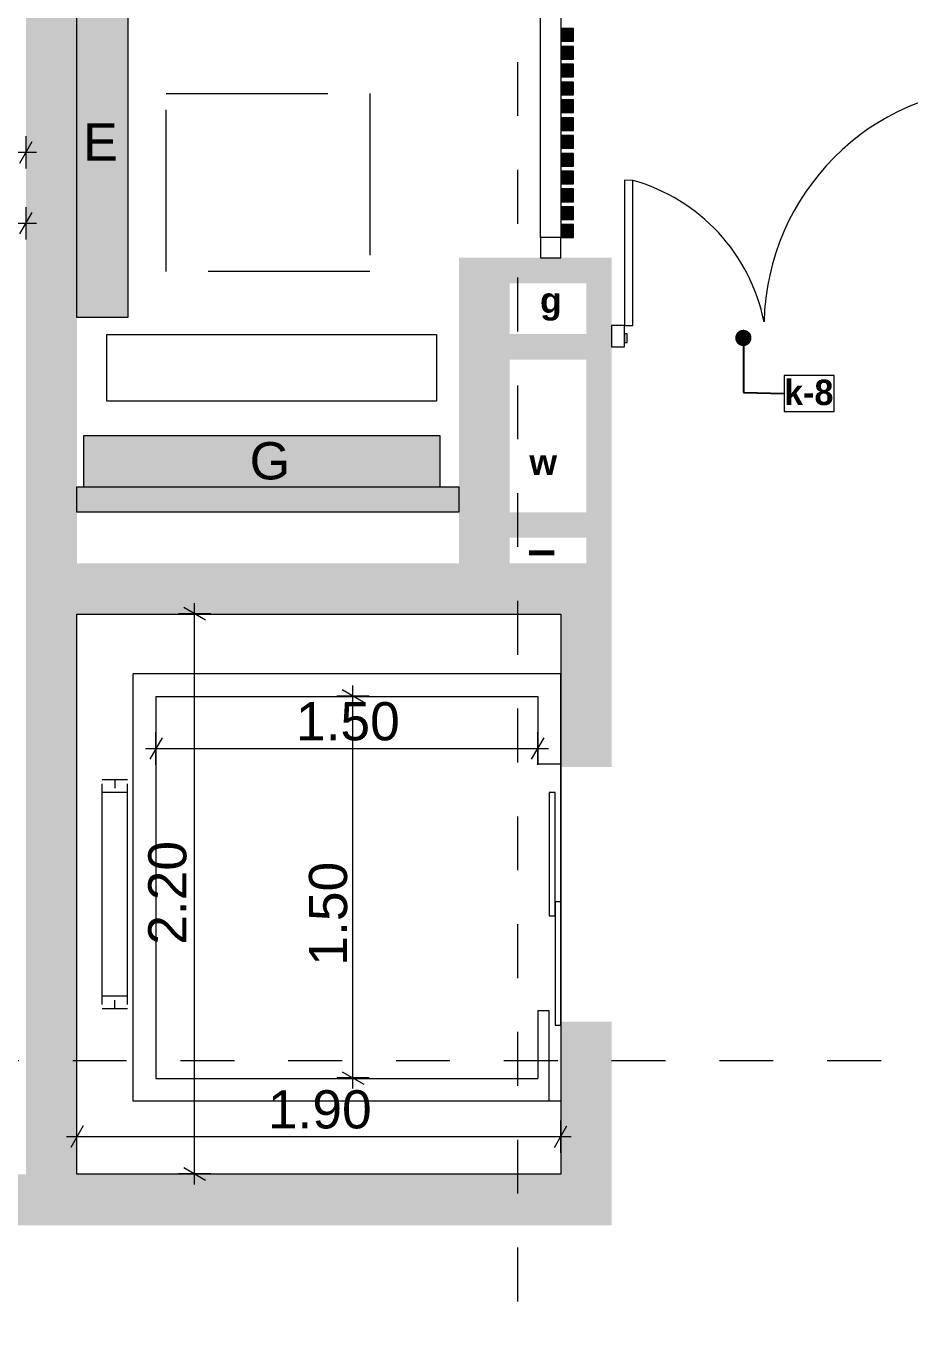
# Model space of a CAD drawing. Header units: millimetres. Extents: x 475206255 to 476720147, y 4620882299 to 4621447368.
# Drawn here: x 475243219 to 475246691, y 4621000443 to 4621005560 of the extents above; entities that cross this region are included whole.
import ezdxf

# ---------------------------------------------------------------- set-up
doc = ezdxf.new("R2010")
doc.units = ezdxf.units.MM
doc.header["$MEASUREMENT"] = 0
doc.set_wipeout_variables(frame=1)
doc.linetypes.add('Dashed', pattern=[423.333333, 211.666667, -211.666667])
doc.linetypes.add('Long Dashed', pattern=[1058.333302, 634.99999, -423.333311])
doc.layers.add('0_Pen_No__8_Pen_No__11', color=7, linetype='Continuous', lineweight=0, true_color=0x636466)
doc.layers.add('New_2D Drafting - General_Pen_No__250_Pen_No__17', color=7, linetype='Continuous', lineweight=0, true_color=0xa68068)
for name, color, linetype, lineweight in [('0_Pen_No__8_Pen_No__7', 7, 'Continuous', 0), ('2D Drafting - General_Pen_No__250_Pen_No__7_Pen_No__7', 7, 'Continuous', 0), ('a-iataki_Pen_No__1_Pen_No__1', 1, 'Continuous', 0), ('Doors_Pen_No__7_Pen_No__7', 7, 'Continuous', 0), ('G-Anno-Nplt_Pen_No__7', 7, 'Continuous', 0), ('New_._Pen_No__1', 1, 'Continuous', 0), ('New_2D Drafting - General_Pen_No__250_Pen_No__7_Pen_No__154', 154, 'Continuous', 0), ('New_2D Drafting - General_Pen_No__250_Pen_No__7_Pen_No__250', 7, 'Continuous', 0), ('New_2D Drafting - General_Pen_No__250_Pen_No__7_Pen_No__7', 7, 'Continuous', 0), ('New_2D Drafting - General_Pen_No__30_Pen_No__9_Pen_No__9_Pen_No__4', 7, 'Continuous', 0), ('New_2D Drafting - General_Pen_No__30_Pen_No__9_Pen_No__9_Pen_No__7', 7, 'Continuous', 0), ('New_Annotation - Label_Pen_No__1', 1, 'Continuous', 0), ('New_R03_Nakveti_Pen_No__250', 7, 'Continuous', 0), ('New_R03_Nakveti_Pen_No__4', 7, 'Continuous', 0), ('New_shenobebi_Pen_No__1', 1, 'Continuous', 0), ('New_shenobebi_Pen_No__7', 7, 'Continuous', 0), ('New_Structural - Bearing_Pen_No__4', 7, 'Continuous', 0), ('New_Structural - Bearing_Pen_No__7', 7, 'Continuous', 0), ('zoma_Pen_No__142', 142, 'Continuous', 0)]:
    doc.layers.add(name, color=color, linetype=linetype, lineweight=lineweight)
doc.layers.add('zoma', color=7, linetype='Continuous')
doc.styles.add('GENERATED_STYLE_2', font='arial.ttf')
doc.styles.add('GENERATED_STYLE_5', font='')
doc.styles.add('GENERATED_STYLE_7', font='arialbd.ttf')
doc.styles.get('GENERATED_STYLE_5').set_extended_font_data('Avaza', bold=True)
doc.dimstyles.new('GENERATED_STYLE__3', dxfattribs={"dimtxt": 200, "dimasz": 64.421331, "dimexe": 0.18, "dimexo": 3, "dimgap": 0, "dimtad": 1, "dimtih": 1, "dimtoh": 1, "dimlfac": 0.001, "dimzin": 0, "dimdsep": 46, "dimtxsty": 'GENERATED_STYLE_2', "dimblk": 'ARROWHEAD_2', "dimblk1": 'ARROWHEAD_2', "dimblk2": 'ARROWHEAD_2', "dimcen": 0.09, "dimclrd": 142, "dimclre": 142, "dimclrt": 142, "dimadec": 0, "dimazin": 0, "dimtfac": 1, "dimtdec": 4, "dimtmove": 0, "dimatfit": 3, "dimfxl": 1, "dimtolj": 1, "dimtzin": 0, "dimarcsym": 0})
doc.dimstyles.new('GENERATED_STYLE__33', dxfattribs={"dimtxt": 0.18, "dimasz": 127.68, "dimexe": 0.18, "dimexo": 0.0625, "dimgap": 0, "dimtad": 0, "dimtih": 1, "dimtoh": 1, "dimdec": 4, "dimzin": 0, "dimdsep": 46, "dimcen": 0.09, "dimadec": 0, "dimazin": 0, "dimtfac": 1, "dimtdec": 4, "dimtmove": 0, "dimatfit": 3, "dimldrblk": 'ARROWHEAD_11', "dimfxl": 1, "dimtolj": 1, "dimtzin": 0, "dimarcsym": 0})
doc.dimstyles.new('GENERATED_STYLE__5', dxfattribs={"dimtxt": 150, "dimasz": 64.421331, "dimexe": 0.18, "dimexo": 3, "dimgap": 0, "dimtad": 1, "dimtih": 1, "dimtoh": 1, "dimlfac": 0.001, "dimzin": 0, "dimdsep": 46, "dimtxsty": 'GENERATED_STYLE_2', "dimblk": 'ARROWHEAD_2', "dimblk1": 'ARROWHEAD_2', "dimblk2": 'ARROWHEAD_2', "dimcen": 0.09, "dimclrd": 142, "dimclre": 142, "dimclrt": 142, "dimadec": 0, "dimazin": 0, "dimtfac": 1, "dimtdec": 4, "dimtmove": 0, "dimatfit": 3, "dimfxl": 1, "dimtolj": 1, "dimtzin": 0, "dimarcsym": 0})
doc.dimstyles.new('GENERATED_STYLE__6', dxfattribs={"dimtxt": 150, "dimasz": 64.421331, "dimexe": 0.18, "dimexo": 3, "dimgap": 0, "dimtad": 1, "dimlfac": 0.001, "dimzin": 0, "dimdsep": 46, "dimtxsty": 'GENERATED_STYLE_2', "dimblk": 'ARROWHEAD_2', "dimblk1": 'ARROWHEAD_2', "dimblk2": 'ARROWHEAD_2', "dimcen": 0.09, "dimclrd": 142, "dimclre": 142, "dimclrt": 142, "dimadec": 0, "dimazin": 0, "dimtfac": 1, "dimtdec": 4, "dimtmove": 2, "dimatfit": 3, "dimfxl": 1, "dimtolj": 1, "dimtzin": 0, "dimarcsym": 0})
doc.dimstyles.new('GENERATED_STYLE__7', dxfattribs={"dimtxt": 150, "dimasz": 64.421331, "dimexe": 0.18, "dimexo": 3, "dimgap": 0, "dimtad": 1, "dimlfac": 0.001, "dimzin": 0, "dimdsep": 46, "dimtxsty": 'GENERATED_STYLE_2', "dimblk": 'ARROWHEAD_2', "dimblk1": 'ARROWHEAD_2', "dimblk2": 'ARROWHEAD_2', "dimcen": 0.09, "dimclrd": 142, "dimclre": 142, "dimclrt": 142, "dimadec": 0, "dimazin": 0, "dimtfac": 1, "dimtdec": 4, "dimtmove": 0, "dimatfit": 3, "dimfxl": 1, "dimtolj": 1, "dimtzin": 0, "dimarcsym": 0})
doc.dimstyles.new('GENERATED_STYLE__9', dxfattribs={"dimtxt": 200, "dimasz": 64.421331, "dimexe": 0.18, "dimexo": 3, "dimgap": 0, "dimtad": 1, "dimlfac": 0.001, "dimzin": 0, "dimdsep": 46, "dimtxsty": 'GENERATED_STYLE_2', "dimblk": 'ARROWHEAD_2', "dimblk1": 'ARROWHEAD_2', "dimblk2": 'ARROWHEAD_2', "dimcen": 0.09, "dimclrd": 142, "dimclre": 142, "dimclrt": 142, "dimadec": 0, "dimazin": 0, "dimtfac": 1, "dimtdec": 4, "dimtmove": 0, "dimatfit": 3, "dimfxl": 1, "dimtolj": 1, "dimtzin": 0, "dimarcsym": 0})

# ---------------------------------------------------------------- blocks, each defined once
blk = doc.blocks.new('*D813', base_point=(475826095.8, 4621095193.2))
at = {"layer": 'zoma_Pen_No__142', "color": 142, "linetype": 'Continuous', "lineweight": 0, "transparency": 16777216}
for p, q in [((475243419.4, 4621001134.5), (475243419.4, 4621001261.7)), ((475245319.4, 4621001134.5), (475245319.4, 4621001261.7)), ((475243443.8, 4621001240.5), (475243394.9, 4621001155.7)), ((475245294.9, 4621001155.7), (475245343.8, 4621001240.5)), ((475243377.9, 4621001198.1), (475243419.4, 4621001198.1)), ((475243419.4, 4621001198.1), (475245319.4, 4621001198.1)), ((475245319.4, 4621001198.1), (475245360.8, 4621001198.1))]:
    blk.add_line(p, q, dxfattribs=at)
at = {"layer": 'zoma_Pen_No__142', "color": 142, "lineweight": 0, "transparency": 16777216, "insert": (475244169.2, 4621001228.1), "char_height": 150, "attachment_point": 7, "style": 'GENERATED_STYLE_2'}
blk.add_mtext('\\A1;{\\pql;\\fArial|b0|i0|c204|p0;\\W1.000000;1.90}', dxfattribs=at)
blk = doc.blocks.new('ARROWHEAD_2')
at = {"color": 0, "linetype": 'Continuous', "lineweight": 0}
for p, q in [((0, 0), (-1, 0)), ((-0.378, -0.655), (0.378, 0.655))]:
    blk.add_line(p, q, dxfattribs=at)
blk = doc.blocks.new('*D814', base_point=(475826095.8, 4621095193.2))
at = {"layer": 'zoma_Pen_No__142', "color": 142, "linetype": 'Continuous', "lineweight": 0, "transparency": 16777216}
for p, q in [((475244545.9, 4621002903.9), (475244461.1, 4621002952.8)), ((475244503.5, 4621002928.4), (475244503.5, 4621002969.8)), ((475244567.1, 4621002928.4), (475244440, 4621002928.4)), ((475244503.5, 4621001428.4), (475244503.5, 4621002928.4)), ((475244567.1, 4621001428.4), (475244440, 4621001428.4)), ((475244461.1, 4621001452.8), (475244545.9, 4621001403.9)), ((475244503.5, 4621001386.9), (475244503.5, 4621001428.4))]:
    blk.add_line(p, q, dxfattribs=at)
at = {"layer": 'zoma_Pen_No__142', "color": 142, "lineweight": 0, "transparency": 16777216, "insert": (475244482.5, 4621001869.7), "char_height": 150, "attachment_point": 7, "rotation": 90, "style": 'GENERATED_STYLE_2'}
blk.add_mtext('\\A1;{\\pql;\\fArial|b0|i0|c204|p0;\\W1.000000;1.50}', dxfattribs=at)
blk = doc.blocks.new('*D815', base_point=(475826095.8, 4621095193.2))
at = {"layer": 'zoma_Pen_No__142', "color": 142, "linetype": 'Continuous', "lineweight": 0, "transparency": 16777216}
for p, q in [((475243754.2, 4621002765), (475243705.2, 4621002680.3)), ((475243729.7, 4621002659.1), (475243729.7, 4621002786.2)), ((475245205.2, 4621002680.3), (475245254.2, 4621002765)), ((475245229.7, 4621002659.1), (475245229.7, 4621002786.2)), ((475243688.2, 4621002722.6), (475243729.7, 4621002722.6)), ((475243729.7, 4621002722.6), (475245229.7, 4621002722.6)), ((475245229.7, 4621002722.6), (475245271.1, 4621002722.6))]:
    blk.add_line(p, q, dxfattribs=at)
at = {"layer": 'zoma_Pen_No__142', "color": 142, "lineweight": 0, "transparency": 16777216, "insert": (475244279.5, 4621002752.6), "char_height": 150, "attachment_point": 7, "style": 'GENERATED_STYLE_2'}
blk.add_mtext('\\A1;{\\pql;\\fArial|b0|i0|c204|p0;\\W1.000000;1.50}', dxfattribs=at)
blk = doc.blocks.new('*D816', base_point=(475826095.8, 4621095193.2))
at = {"layer": 'zoma_Pen_No__142', "color": 142, "linetype": 'Continuous', "lineweight": 0, "transparency": 16777216}
for p, q in [((475243923.7, 4621003227.3), (475243838.9, 4621003276.2)), ((475243881.3, 4621003251.8), (475243881.3, 4621003293.2)), ((475243944.9, 4621003251.8), (475243817.7, 4621003251.8)), ((475243881.3, 4621001051.8), (475243881.3, 4621003251.8)), ((475243838.9, 4621001076.2), (475243923.7, 4621001027.3)), ((475243944.9, 4621001051.8), (475243817.7, 4621001051.8)), ((475243881.3, 4621001010.3), (475243881.3, 4621001051.8))]:
    blk.add_line(p, q, dxfattribs=at)
at = {"layer": 'zoma_Pen_No__142', "color": 142, "lineweight": 0, "transparency": 16777216, "insert": (475243851.3, 4621001951.6), "char_height": 150, "attachment_point": 7, "rotation": 90, "style": 'GENERATED_STYLE_2'}
blk.add_mtext('\\A1;{\\pql;\\fArial|b0|i0|c204|p0;\\W1.000000;2.20}', dxfattribs=at)
blk = doc.blocks.new('*D846', base_point=(475826095.8, 4621095193.2))
at = {"layer": 'zoma_Pen_No__142', "color": 142, "linetype": 'Continuous', "lineweight": 0, "transparency": 16777216}
for p, q in [((475240519.4, 4620988713.2), (475240519.4, 4620988840.4)), ((475247019.4, 4620988713.2), (475247019.4, 4620988840.4)), ((475240543.8, 4620988819.2), (475240494.9, 4620988734.4)), ((475240519.4, 4620988776.8), (475247019.4, 4620988776.8)), ((475247043.8, 4620988819.2), (475246994.9, 4620988734.4))]:
    blk.add_line(p, q, dxfattribs=at)
at = {"layer": 'zoma_Pen_No__142', "color": 142, "lineweight": 0, "transparency": 16777216, "char_height": 200, "attachment_point": 7, "style": 'GENERATED_STYLE_2'}
for s, insert in [('\\A1;{\\pql;\\fArial|b0|i0|c204|p0;\\W1.000000;6.50}', (475243502.4, 4620988816.8)), ('\\A1;{\\pql;\\fArial|b0|i0|c204|p0;\\W1.000000;0.40}', (475246461, 4620988816.8))]:
    blk.add_mtext(s, dxfattribs=dict(at, insert=insert))
blk = doc.blocks.new('*D880', base_point=(475826095.8, 4621095193.2))
at = {"layer": 'zoma_Pen_No__142', "color": 142, "linetype": 'Continuous', "lineweight": 0, "transparency": 16777216}
for p, q in [((475297636.5, 4621006290.2), (475297636.5, 4621006331.7)), ((475297700, 4621006290.2), (475297572.9, 4621006290.2)), ((475297678.8, 4621006265.8), (475297594.1, 4621006314.7)), ((475297636.5, 4620991090.2), (475297636.5, 4621006290.2)), ((475297700, 4620991090.2), (475297572.9, 4620991090.2)), ((475297594.1, 4620991114.7), (475297678.8, 4620991065.8)), ((475297636.5, 4620991048.8), (475297636.5, 4620991090.2))]:
    blk.add_line(p, q, dxfattribs=at)
at = {"layer": 'zoma_Pen_No__142', "color": 142, "lineweight": 0, "transparency": 16777216, "insert": (475297596.5, 4620998347), "char_height": 200, "attachment_point": 7, "rotation": 90, "style": 'GENERATED_STYLE_2'}
blk.add_mtext('\\A1;{\\pql;\\fArial|b0|i0|c204|p0;\\W1.000000;15.20}', dxfattribs=at)
blk = doc.blocks.new('*D887', base_point=(475826095.8, 4621095193.2))
at = {"layer": 'zoma_Pen_No__142', "color": 142, "linetype": 'Continuous', "lineweight": 0, "transparency": 16777216}
for p, q in [((475296804.9, 4621001114.7), (475296889.7, 4621001065.8)), ((475296910.9, 4621001090.2), (475296783.8, 4621001090.2)), ((475296847.3, 4620999490.2), (475296847.3, 4621001090.2)), ((475296910.9, 4620999490.2), (475296783.8, 4620999490.2)), ((475296804.9, 4620999514.7), (475296889.7, 4620999465.8))]:
    blk.add_line(p, q, dxfattribs=at)
at = {"layer": 'zoma_Pen_No__142', "color": 142, "lineweight": 0, "transparency": 16777216, "insert": (475296807.3, 4621000023.3), "char_height": 200, "attachment_point": 7, "rotation": 90, "style": 'GENERATED_STYLE_2'}
blk.add_mtext('\\A1;{\\pql;\\fArial|b0|i0|c204|p0;\\W1.000000;1.60}', dxfattribs=at)
blk = doc.blocks.new('*D888', base_point=(475826095.8, 4621095193.2))
at = {"layer": 'zoma_Pen_No__142', "color": 142, "linetype": 'Continuous', "lineweight": 0, "transparency": 16777216}
for p, q in [((475296910.9, 4621005890.2), (475296783.8, 4621005890.2)), ((475296804.9, 4621005914.7), (475296889.7, 4621005865.8)), ((475296847.3, 4621001090.2), (475296847.3, 4621005890.2)), ((475296804.9, 4621001114.7), (475296889.7, 4621001065.8)), ((475296910.9, 4621001090.2), (475296783.8, 4621001090.2))]:
    blk.add_line(p, q, dxfattribs=at)
at = {"layer": 'zoma_Pen_No__142', "color": 142, "lineweight": 0, "transparency": 16777216, "char_height": 200, "attachment_point": 7, "rotation": 90, "style": 'GENERATED_STYLE_2'}
for s, insert in [('\\A1;{\\pql;\\fArial|b0|i0|c204|p0;\\W1.000000;0.40}', (475296807.3, 4621005331.9)), ('\\A1;{\\pql;\\fArial|b0|i0|c204|p0;\\W1.000000;4.80}', (475296807.3, 4621003223.3))]:
    blk.add_mtext(s, dxfattribs=dict(at, insert=insert))
blk = doc.blocks.new('*D952', base_point=(475826095.8, 4621095193.2))
at = {"layer": 'zoma_Pen_No__142', "color": 142, "linetype": 'Continuous', "lineweight": 0, "transparency": 16777216}
for p, q in [((475241819.4, 4621004722.6), (475241819.4, 4621004849.7)), ((475243219.4, 4621004722.6), (475243219.4, 4621004849.7)), ((475241843.8, 4621004828.5), (475241794.9, 4621004743.7)), ((475243194.9, 4621004743.7), (475243243.8, 4621004828.5)), ((475241777.9, 4621004786.1), (475241819.4, 4621004786.1)), ((475241819.4, 4621004786.1), (475243219.4, 4621004786.1)), ((475243219.4, 4621004786.1), (475243260.8, 4621004786.1))]:
    blk.add_line(p, q, dxfattribs=at)
at = {"layer": 'zoma_Pen_No__142', "color": 142, "lineweight": 0, "transparency": 16777216, "insert": (475242319.2, 4621004816.1), "char_height": 150, "attachment_point": 7, "style": 'GENERATED_STYLE_2'}
blk.add_mtext('\\A1;{\\pql;\\fArial|b0|i0|c204|p0;\\W1.000000;1.40}', dxfattribs=at)
blk = doc.blocks.new('*D953', base_point=(475826095.8, 4621095193.2))
at = {"layer": 'zoma_Pen_No__142', "color": 142, "linetype": 'Continuous', "lineweight": 0, "transparency": 16777216}
for p, q in [((475240343.8, 4621005107.1), (475240294.9, 4621005022.3)), ((475240319.4, 4621005001.1), (475240319.4, 4621005128.3)), ((475243194.9, 4621005022.3), (475243243.8, 4621005107.1)), ((475243219.4, 4621005001.1), (475243219.4, 4621005128.3)), ((475240277.9, 4621005064.7), (475240319.4, 4621005064.7)), ((475240319.4, 4621005064.7), (475243219.4, 4621005064.7)), ((475243219.4, 4621005064.7), (475243260.8, 4621005064.7))]:
    blk.add_line(p, q, dxfattribs=at)
at = {"layer": 'zoma_Pen_No__142', "color": 142, "lineweight": 0, "transparency": 16777216, "insert": (475241569.2, 4621005094.7), "char_height": 150, "attachment_point": 7, "style": 'GENERATED_STYLE_2'}
blk.add_mtext('\\A1;{\\pql;\\fArial|b0|i0|c204|p0;\\W1.000000;2.90}', dxfattribs=at)
blk = doc.blocks.new('*D1184', base_point=(475826095.8, 4621095193.2))
at = {"layer": 'zoma_Pen_No__142', "color": 142, "linetype": 'Continuous', "lineweight": 0, "transparency": 16777216}
for p, q in [((475240519.4, 4620938861), (475240519.4, 4620938988.1)), ((475247019.4, 4620938861), (475247019.4, 4620938988.1)), ((475240543.8, 4620938966.9), (475240494.9, 4620938882.2)), ((475240519.4, 4620938924.6), (475247019.4, 4620938924.6)), ((475247043.8, 4620938966.9), (475246994.9, 4620938882.2))]:
    blk.add_line(p, q, dxfattribs=at)
at = {"layer": 'zoma_Pen_No__142', "color": 142, "lineweight": 0, "transparency": 16777216, "char_height": 200, "attachment_point": 7, "style": 'GENERATED_STYLE_2'}
for s, insert in [('\\A1;{\\pql;\\fArial|b0|i0|c204|p0;\\W1.000000;6.50}', (475243502.4, 4620938964.6)), ('\\A1;{\\pql;\\fArial|b0|i0|c204|p0;\\W1.000000;0.40}', (475246461, 4620938964.6))]:
    blk.add_mtext(s, dxfattribs=dict(at, insert=insert))
blk = doc.blocks.new('ARROWHEAD_11')
at = {"color": 0, "linetype": 'Continuous', "lineweight": 0}
blk.add_line((0, 0), (-1, 0), dxfattribs=at)
at = {"color": 0, "linetype": 'Continuous', "lineweight": 0, "const_width": 0.25, "flags": 128}
blk.add_lwpolyline([(-0.125, 0, 1), (0.125, 0, 1)], format="xyb", close=True, dxfattribs=at)

msp = doc.modelspace()

# ---------------------------------------------------------------- hatches: boundary and pattern name
at = {"layer": '0_Pen_No__8_Pen_No__11', "linetype": 'Continuous', "lineweight": 0, "true_color": 0x636466}
for points in [[(475243419.377, 4621005815.69), (475243619.377, 4621005815.689), (475243619.368, 4621004415.735), (475243419.368, 4621004415.736)], [(475243445.549, 4621003950.494), (475243445.549, 4621003750.494), (475244845.503, 4621003750.494), (475244845.503, 4621003950.494)]]:
    msp.add_hatch(color=251, dxfattribs=at).paths.add_polyline_path(points)
at = {"layer": '2D Drafting - General_Pen_No__250_Pen_No__7_Pen_No__7', "linetype": 'Continuous', "lineweight": 0}
for points in [[(475243419.369, 4621006090.259), (475243419.369, 4621003450.227), (475243219.369, 4621003450.227), (475243219.369, 4621006090.259)], [(475243419.369, 4621004990.216), (475243419.369, 4621003450.184), (475243219.369, 4621003450.184), (475243219.369, 4621004990.216)], [(475244919.369, 4621004650.494), (475245119.369, 4621004650.494), (475245119.369, 4621003450.494), (475244919.369, 4621003450.494)]]:
    msp.add_hatch(color=7, dxfattribs=at).paths.add_polyline_path(points)
at = {"layer": 'G-Anno-Nplt_Pen_No__7', "linetype": 'Continuous', "lineweight": 0}
msp.add_hatch(color=7, dxfattribs=at).paths.add_polyline_path([(475243219.369, 4621000850.184), (475240319.369, 4621000850.184), (475240319.369, 4621001050.184), (475243219.369, 4621001050.184)])
at = {"layer": 'New_2D Drafting - General_Pen_No__250_Pen_No__17', "linetype": 'Continuous', "lineweight": 0, "true_color": 0xa68068}
for points in [[(475245319.369, 4621005500.494), (475245319.369, 4621005550.494), (475245369.369, 4621005550.494), (475245369.369, 4621005500.494)], [(475245319.369, 4621005430.494), (475245319.369, 4621005480.494), (475245369.369, 4621005480.494), (475245369.369, 4621005430.494)], [(475245319.369, 4621005360.494), (475245319.369, 4621005410.494), (475245369.369, 4621005410.494), (475245369.369, 4621005360.494)], [(475245319.369, 4621005290.494), (475245319.369, 4621005340.494), (475245369.369, 4621005340.494), (475245369.369, 4621005290.494)], [(475245369.369, 4621005270.494), (475245369.369, 4621005220.494), (475245319.369, 4621005220.494), (475245319.369, 4621005270.494)], [(475245319.369, 4621005150.494), (475245319.369, 4621005200.494), (475245369.369, 4621005200.494), (475245369.369, 4621005150.494)], [(475245319.369, 4621005080.494), (475245319.369, 4621005130.494), (475245369.369, 4621005130.494), (475245369.369, 4621005080.494)], [(475245319.369, 4621005010.494), (475245319.369, 4621005060.494), (475245369.369, 4621005060.494), (475245369.369, 4621005010.494)], [(475245319.369, 4621004940.494), (475245319.369, 4621004990.494), (475245369.369, 4621004990.494), (475245369.369, 4621004940.494)], [(475245319.369, 4621004870.494), (475245319.369, 4621004920.494), (475245369.369, 4621004920.494), (475245369.369, 4621004870.494)], [(475245319.369, 4621004800.494), (475245319.369, 4621004850.494), (475245369.369, 4621004850.494), (475245369.369, 4621004800.494)], [(475245369.369, 4621004780.494), (475245369.369, 4621004730.494), (475245319.369, 4621004730.494), (475245319.369, 4621004780.494)]]:
    msp.add_hatch(color=45, dxfattribs=at).paths.add_polyline_path(points)
at = {"layer": 'New_2D Drafting - General_Pen_No__250_Pen_No__7_Pen_No__154', "linetype": 'Continuous', "lineweight": 0}
for points in [[(475243219.369, 4621003450.184), (475243419.369, 4621003450.184), (475245519.369, 4621003450.184), (475245519.369, 4621002650.184), (475245319.369, 4621002650.184), (475245319.369, 4621003250.184), (475243419.369, 4621003250.184), (475243219.369, 4621003250.184)], [(475243219.369, 4621003250.184), (475243419.369, 4621003250.184), (475243419.369, 4621001050.184), (475245319.369, 4621001050.184), (475245319.369, 4621001650.184), (475245519.369, 4621001650.184), (475245519.369, 4621000850.184), (475243219.369, 4621000850.184), (475243219.369, 4621001050.184)]]:
    msp.add_hatch(color=154, dxfattribs=at).paths.add_polyline_path(points)
at = {"layer": 'New_2D Drafting - General_Pen_No__250_Pen_No__7_Pen_No__7', "linetype": 'Continuous', "lineweight": 0}
msp.add_hatch(color=7, dxfattribs=at).paths.add_polyline_path([(475243419.369, 4621003650.729), (475243419.369, 4621003750.729), (475244919.369, 4621003750.729), (475244919.369, 4621003650.729)])
at = {"layer": 'New_2D Drafting - General_Pen_No__30_Pen_No__9_Pen_No__9_Pen_No__4', "linetype": 'Continuous', "lineweight": 0}
msp.add_hatch(color=7, dxfattribs=at).paths.add_polyline_path([(475245419.369, 4621004350.492), (475245419.369, 4621004550.494), (475245119.369, 4621004550.494), (475245119.369, 4621004650.494), (475245519.369, 4621004650.494), (475245519.369, 4621004350.492)])
at = {"layer": 'New_2D Drafting - General_Pen_No__30_Pen_No__9_Pen_No__9_Pen_No__7', "linetype": 'Continuous', "lineweight": 0}
for points in [[(475245119.369, 4621004350.492), (475245419.369, 4621004350.492), (475245419.369, 4621004250.492), (475245119.369, 4621004250.492)], [(475245519.369, 4621004350.492), (475245519.369, 4621003450.494), (475245419.369, 4621003450.494), (475245419.369, 4621004350.492)], [(475245119.369, 4621003650.494), (475245419.369, 4621003650.494), (475245419.369, 4621003550.494), (475245119.369, 4621003550.494)]]:
    msp.add_hatch(color=7, dxfattribs=at).paths.add_polyline_path(points)

# ---------------------------------------------------------------- linework, layer by layer
at = {"layer": '0_Pen_No__8_Pen_No__7', "color": 7, "linetype": 'Continuous', "lineweight": 0, "flags": 128}
for points in [[(475243419.377, 4621005815.69), (475243619.377, 4621005815.689), (475243619.368, 4621004415.735), (475243419.368, 4621004415.736)], [(475243445.549, 4621003950.494), (475243445.549, 4621003750.494), (475244845.503, 4621003750.494), (475244845.503, 4621003950.494)]]:
    msp.add_lwpolyline(points, close=True, dxfattribs=at)
at = {"layer": 'Doors_Pen_No__7_Pen_No__7', "color": 7, "linetype": 'Continuous', "lineweight": 0, "flags": 128}
for points in [[(475245569.367, 4621004384.553), (475245602.7, 4621004384.501), (475245602.7, 4621004954.43), (475245569.367, 4621004954.482)], [(475245519.367, 4621004299.886), (475245569.367, 4621004299.886), (475245569.367, 4621004384.553), (475245519.367, 4621004384.553)], [(475245569.367, 4621004317.886), (475245580.867, 4621004317.886), (475245580.867, 4621004351.219), (475245569.367, 4621004351.219)]]:
    msp.add_lwpolyline(points, close=True, dxfattribs=at)
at = {"layer": 'Doors_Pen_No__7_Pen_No__7', "color": 7, "linetype": 'Continuous', "lineweight": 0}
msp.add_arc((475245406.368, 4621004255.593), 725.892, 11.390392, 74.307743, dxfattribs=at)
at = {"layer": 'G-Anno-Nplt_Pen_No__7', "color": 7, "linetype": 'Continuous', "lineweight": 0}
msp.add_arc((475247064.301, 4621004376.263), 946.61, 91.72958, 178.626604, dxfattribs=at)
at = {"layer": 'New_2D Drafting - General_Pen_No__250_Pen_No__7_Pen_No__250', "color": 7, "linetype": 'Continuous', "lineweight": 0, "flags": 128}
msp.add_lwpolyline([(475243419.369, 4621003650.729), (475243419.369, 4621003750.729), (475244919.369, 4621003750.729), (475244919.369, 4621003650.729)], close=True, dxfattribs=at)
at = {"layer": 'New_R03_Nakveti_Pen_No__250', "color": 7, "linetype": 'Continuous', "lineweight": 0}
for p, q in [((475243617.809, 4621002600.184), (475243517.809, 4621002600.184)), ((475243567.809, 4621002600.184), (475243567.809, 4621002566.851)), ((475243517.809, 4621001716.851), (475243517.809, 4621002583.517)), ((475243617.809, 4621002550.184), (475243517.809, 4621002550.184)), ((475243617.809, 4621001716.851), (475243617.809, 4621002583.517)), ((475243617.809, 4621001750.184), (475243517.809, 4621001750.184)), ((475243567.809, 4621001700.184), (475243567.809, 4621001733.517)), ((475243617.809, 4621001700.184), (475243517.809, 4621001700.184))]:
    msp.add_line(p, q, dxfattribs=at)
at = {"layer": 'New_R03_Nakveti_Pen_No__4', "color": 7, "linetype": 'Continuous', "lineweight": 0}
for p, q in [((475243639.997, 4621001337.113), (475243639.997, 4621003016.486)), ((475245319.369, 4621003016.486), (475243639.997, 4621003016.486)), ((475245319.369, 4621002661.852), (475245319.369, 4621003016.486)), ((475243729.683, 4621002926.799), (475243729.683, 4621001426.799)), ((475243729.683, 4621002926.799), (475245229.683, 4621002926.799)), ((475245229.683, 4621002926.799), (475245229.683, 4621002661.852)), ((475245229.683, 4621002661.852), (475245319.369, 4621002661.852)), ((475245319.369, 4621001691.747), (475245319.369, 4621002661.852)), ((475245274.526, 4621001691.747), (475245229.683, 4621001691.747)), ((475245229.683, 4621001691.747), (475245229.683, 4621001426.799)), ((475245274.526, 4621001337.113), (475245274.526, 4621001691.747)), ((475245319.369, 4621001691.747), (475245319.369, 4621001337.113)), ((475243729.683, 4621001426.799), (475245229.683, 4621001426.799)), ((475245319.369, 4621001337.113), (475243639.997, 4621001337.113))]:
    msp.add_line(p, q, dxfattribs=at)
for points in [[(475245296.947, 4621002064.692), (475245296.947, 4621002549.744), (475245274.526, 4621002549.744), (475245274.526, 4621002064.692)], [(475245319.369, 4621001635.693), (475245319.369, 4621002120.746), (475245296.947, 4621002120.746), (475245296.947, 4621001635.693)]]:
    msp.add_lwpolyline(points, close=True, dxfattribs=at)
at = {"layer": 'New_shenobebi_Pen_No__1', "color": 1, "linetype": 'Dashed', "lineweight": 0}
for points in [[(475245151.342, 4620986580.832), (475245151.342, 4621009874.053)], [(475300764.11, 4621001495.107), (475227593.042, 4621001495.107)]]:
    msp.add_lwpolyline(points, dxfattribs=at)
at = {"layer": 'New_shenobebi_Pen_No__7', "color": 7, "linetype": 'Continuous', "lineweight": 0}
msp.add_lwpolyline([(475243419.369, 4621001050.184), (475243419.369, 4621003250.184), (475245319.369, 4621003250.184), (475245319.369, 4621001050.184)], close=True, dxfattribs=at)
at = {"layer": 'New_Structural - Bearing_Pen_No__4', "color": 7, "linetype": 'Continuous', "lineweight": 0, "flags": 128}
for points in [[(475245239.369, 4621005620.483), (475245319.369, 4621005620.483), (475245319.369, 4621004730.494), (475245239.369, 4621004730.494)], [(475245319.369, 4621005500.494), (475245369.369, 4621005500.494), (475245369.369, 4621005550.494), (475245319.369, 4621005550.494)], [(475245319.369, 4621005430.494), (475245369.369, 4621005430.494), (475245369.369, 4621005480.494), (475245319.369, 4621005480.494)], [(475245319.369, 4621005360.494), (475245369.369, 4621005360.494), (475245369.369, 4621005410.494), (475245319.369, 4621005410.494)], [(475245319.369, 4621005290.494), (475245369.369, 4621005290.494), (475245369.369, 4621005340.494), (475245319.369, 4621005340.494)], [(475245319.369, 4621005220.494), (475245369.369, 4621005220.494), (475245369.369, 4621005270.494), (475245319.369, 4621005270.494)], [(475245319.369, 4621005150.494), (475245369.369, 4621005150.494), (475245369.369, 4621005200.494), (475245319.369, 4621005200.494)], [(475245319.369, 4621005080.494), (475245369.369, 4621005080.494), (475245369.369, 4621005130.494), (475245319.369, 4621005130.494)], [(475245319.369, 4621005010.494), (475245369.369, 4621005010.494), (475245369.369, 4621005060.494), (475245319.369, 4621005060.494)], [(475245319.369, 4621004940.494), (475245369.369, 4621004940.494), (475245369.369, 4621004990.494), (475245319.369, 4621004990.494)], [(475245319.369, 4621004870.494), (475245369.369, 4621004870.494), (475245369.369, 4621004920.494), (475245319.369, 4621004920.494)], [(475245319.369, 4621004800.494), (475245369.369, 4621004800.494), (475245369.369, 4621004850.494), (475245319.369, 4621004850.494)], [(475245319.369, 4621004730.494), (475245369.369, 4621004730.494), (475245369.369, 4621004780.494), (475245319.369, 4621004780.494)], [(475245239.369, 4621004650.494), (475245319.369, 4621004650.494), (475245319.369, 4621004730.494), (475245239.369, 4621004730.494)]]:
    msp.add_lwpolyline(points, close=True, dxfattribs=at)
at = {"layer": 'New_Structural - Bearing_Pen_No__7', "color": 7, "linetype": 'Long Dashed', "lineweight": 0}
msp.add_lwpolyline([(475243769.369, 4621005295.921), (475244569.369, 4621005295.921), (475244569.369, 4621004595.917), (475243769.369, 4621004595.917)], close=True, dxfattribs=at)
at = {"layer": 'New_Structural - Bearing_Pen_No__7', "color": 7, "linetype": 'Continuous', "lineweight": 0}
msp.add_lwpolyline([(475243536.385, 4621004349.1), (475244832.087, 4621004349.1), (475244832.087, 4621004087.436), (475243536.385, 4621004087.436)], close=True, dxfattribs=at)

# ---------------------------------------------------------------- texts
at = {"layer": 'a-iataki_Pen_No__1_Pen_No__1', "color": 1, "linetype": 'Continuous', "lineweight": 0, "char_height": 146.24328, "attachment_point": 3, "rotation": 0.001109, "style": 'GENERATED_STYLE_2'}
for s, insert in [('\\A1;{\\pqr;\\fArial|b0|i0|c204|p0;\\W1.000000;E}', (475243579.488, 4621005178.178)), ('\\A1;{\\pqr;\\fArial|b0|i0|c204|p0;\\W1.000000;G}', (475244256.547, 4621003925.886))]:
    msp.add_mtext(s, dxfattribs=dict(at, insert=insert))
at = {"layer": 'New_._Pen_No__1', "color": 1, "linetype": 'Continuous', "lineweight": 0, "char_height": 100, "attachment_point": 2, "style": 'GENERATED_STYLE_7'}
for s, insert in [('\\A1;{\\pqc;\\fArial|b1|i0|c204|p0;\\W1.000000;g}', (475245280.653, 4621004533.338)), ('\\A1;{\\pqc;\\fArial|b1|i0|c204|p0;\\W1.000000;w}', (475245250.59, 4621003897.211))]:
    msp.add_mtext(s, dxfattribs=dict(at, insert=insert))
at = {"layer": 'New_._Pen_No__1', "color": 1, "linetype": 'Continuous', "lineweight": 0, "insert": (475245194.876, 4621003491.315), "char_height": 100, "attachment_point": 2, "rotation": 90, "style": 'GENERATED_STYLE_7'}
msp.add_mtext('\\A1;{\\pqc;\\fArial|b1|i0|c204|p0;\\W1.000000;I}', dxfattribs=at)

# ---------------------------------------------------------------- dimensions: what is measured, and where the dimension line sits
at = {"layer": 'zoma', "color": 142, "linetype": 'Continuous', "lineweight": 0}
for base, p1, p2, dimstyle, picture, middle in [((475297636.458, 4621006290.231), (475231619.434, 4620991090.231), (475231619.434, 4621006290.231), 'GENERATED_STYLE__9', '*D880', (475297496.458, 4620998682.058)), ((475296847.329, 4621005890.231), (475231619.434, 4621001090.233), (475231619.434, 4621005890.231), 'GENERATED_STYLE__9', '*D888', (475296707.329, 4621003482.228)), ((475243881.31, 4621003251.753), (475243906.34, 4621001051.753), (475244023.148, 4621003251.753), 'GENERATED_STYLE__7', '*D816', (475243776.31, 4621002145.75)), ((475244503.525, 4621002928.368), (475244707.094, 4621001428.368), (475244680.996, 4621002928.368), 'GENERATED_STYLE__6', '*D814', (475244407.525, 4621002063.917)), ((475296847.329, 4621001090.233), (475231619.689, 4620999490.231), (475231619.434, 4621001090.233), 'GENERATED_STYLE__9', '*D887', (475296707.329, 4621000282.228))]:
    dim = msp.add_linear_dim(base=base, p1=p1, p2=p2, angle=90, dimstyle=dimstyle, dxfattribs=at)
    dim.commit()
    dim.dimension.update_dxf_attribs({"geometry": picture, "text_midpoint": middle, "dimtype": 160, "text_rotation": 90})
for base, p1, p2, dimstyle, picture, middle in [((475247019.369, 4620988776.8), (475240519.369, 4621006027.167), (475247019.369, 4621006027.167), 'GENERATED_STYLE__3', '*D846', (475243761.365, 4620988916.8)), ((475247019.369, 4620938924.566), (475240519.369, 4621006027.167), (475247019.369, 4621006027.167), 'GENERATED_STYLE__3', '*D1184', (475243761.365, 4620939064.566)), ((475243219.369, 4621005064.684), (475240319.369, 4621005385.696), (475243219.369, 4621005199.847), 'GENERATED_STYLE__5', '*D953', (475241763.366, 4621005169.684)), ((475243219.369, 4621004786.129), (475241819.369, 4621005013.066), (475243219.369, 4621005060.564), 'GENERATED_STYLE__5', '*D952', (475242513.366, 4621004891.129)), ((475245229.683, 4621002722.639), (475243729.683, 4621002926.799), (475245229.683, 4621002926.799), 'GENERATED_STYLE__5', '*D815', (475244473.68, 4621002827.639)), ((475245319.369, 4621001198.115), (475243419.369, 4621001298.1), (475245319.369, 4621001298.1), 'GENERATED_STYLE__5', '*D813', (475244363.366, 4621001303.115))]:
    dim = msp.add_linear_dim(base=base, p1=p1, p2=p2, dimstyle=dimstyle, dxfattribs=at)
    dim.commit()
    dim.dimension.update_dxf_attribs({"geometry": picture, "text_midpoint": middle, "dimtype": 160})

# ---------------------------------------------------------------- next in the draw order: wipeouts: each hides what was drawn before it
at = {"color": 1, "linetype": 'Continuous', "lineweight": 0, "ltscale": 23226890634.6992}
msp.add_wipeout([(475246197.108, 4621004046.621), (475246392.873, 4621004046.621), (475246392.873, 4621004187.797), (475246197.108, 4621004187.797)], dxfattribs=at).dxf.layer = 'New_Annotation - Label_Pen_No__1'

# ---------------------------------------------------------------- next in the draw order: linework, layer by layer
at = {"layer": 'New_Annotation - Label_Pen_No__1', "color": 1, "linetype": 'Continuous', "lineweight": 0, "flags": 128}
msp.add_lwpolyline([(475246197.108, 4621004046.621), (475246392.873, 4621004046.621), (475246392.873, 4621004187.797), (475246197.108, 4621004187.797), (475246197.108, 4621004046.621)], close=True, dxfattribs=at)

# ---------------------------------------------------------------- next in the draw order: texts
at = {"layer": 'New_Annotation - Label_Pen_No__1', "color": 1, "linetype": 'Continuous', "lineweight": 0, "insert": (475246197.108, 4621004120.954), "char_height": 100, "attachment_point": 4, "style": 'GENERATED_STYLE_5'}
msp.add_mtext('\\A1;{\\pql;\\fAvaza|b1|i0|c0|p0;\\W1.000000;k-\\fAvaza|b1|i0|c0|p0;\\W1.000000;8}', dxfattribs=at)

# ---------------------------------------------------------------- next in the draw order: leaders
at = {"layer": 'New_Annotation - Label_Pen_No__1', "color": 1, "linetype": 'Continuous', "lineweight": 0, "annotation_type": 0, "has_hookline": 1, "hookline_direction": 0, "text_width": 200.463}
msp.add_leader([(475246036.824, 4621004335.401), (475246036.824, 4621004120.954), (475246197.108, 4621004117.209)], dimstyle='GENERATED_STYLE__33', dxfattribs=at)

doc.saveas('drawing.dxf')
